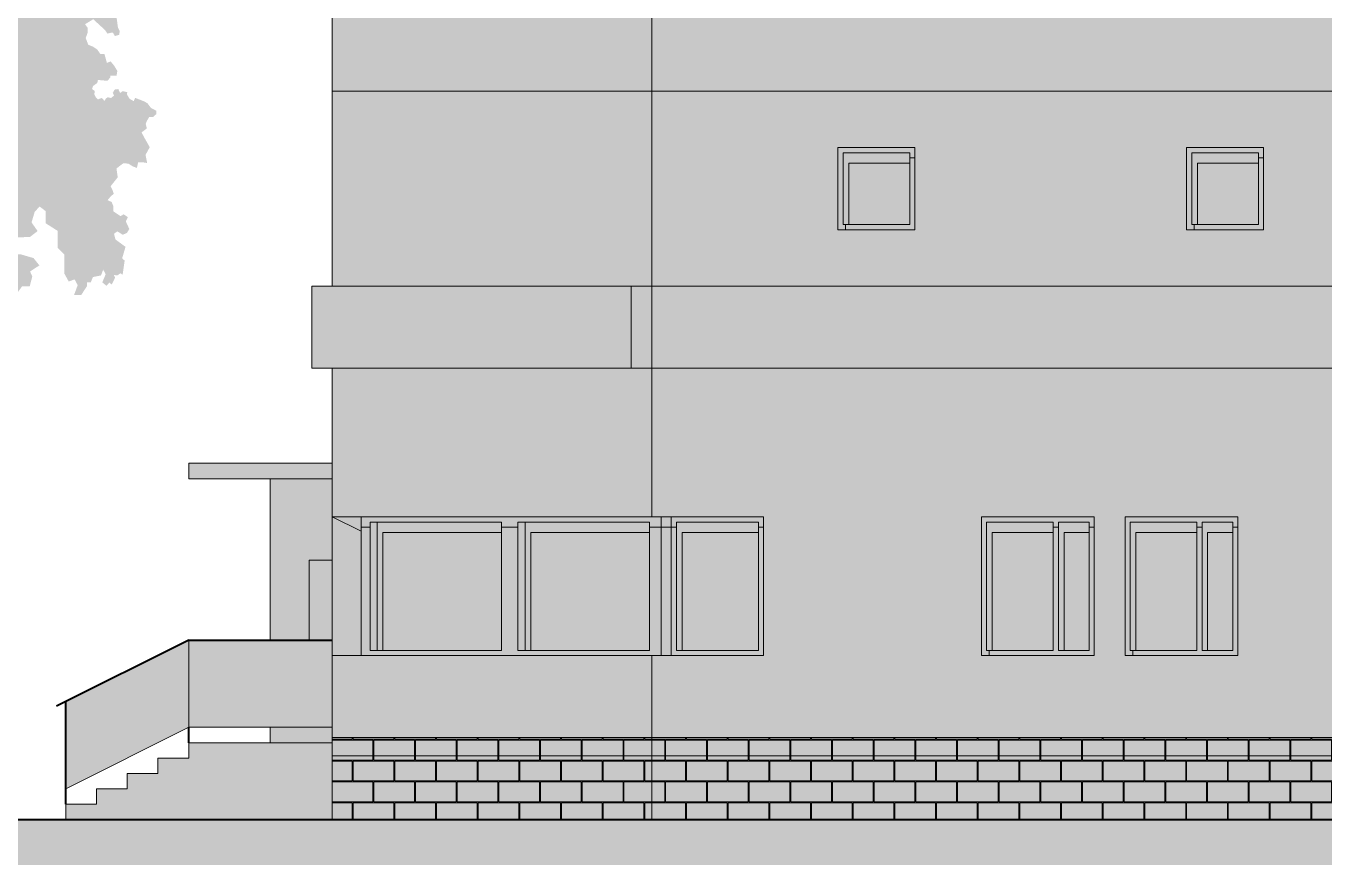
# Model space of a CAD drawing. Header units: millimetres. Extents: x 145836 to 266027, y 108786 to 206069.
# Drawn here: x 153016 to 159345, y 165667 to 169717 of the extents above; entities that cross this region are included whole.
import ezdxf

# ---------------------------------------------------------------- set-up
doc = ezdxf.new("R2010")
doc.units = ezdxf.units.MM
doc.layers.get('0').update_dxf_attribs({"color": 250})
doc.layers.add('hatch1', color=7, linetype='Continuous')
pattern_1 = [(0, (-2666.16, 265905.47), (101.6, 101.6), [198.4375, -4.7625]), (0, (-2767.76, 265910.23), (101.6, 101.6), [198.4375, -4.7625]), (90, (-2666.16, 265905.47), (-101.6, 101.6), [-106.3625, 96.8375]), (90, (-2670.92, 265905.47), (-101.6, 101.6), [-106.3625, 96.8375])]

msp = doc.modelspace()

# ---------------------------------------------------------------- hatches: boundary and pattern name
at = {"lineweight": 20, "true_color": 0x49833f}
h = msp.add_hatch(color=87, dxfattribs=at)
h.paths.add_polyline_path([(153358.8, 170488.5), (153395, 170524.6), (153378.9, 170558.8), (153386.9, 170637), (153403, 170719.3), (153378.9, 170751.4), (153362.8, 170795.5), (153332.7, 170863.8), (153332.7, 170907.9), (153282.5, 170932), (153302.6, 171013), (153301.6, 171018.9), (150104.7, 171018.9), (150100.8, 170928.7), (149846, 170756.2), (149846, 170393.4), (149894.2, 170319.8), (149894.2, 170096.4), (149855.6, 170071.4), (149747.8, 170222.3), (149747.8, 170316), (149637.3, 170293.6), (149578.6, 170345.3), (149578.6, 170440.4), (149512.8, 170549.4), (149472.2, 170465.6), (149498.8, 170364.9), (149498.8, 170317.4), (149421.9, 170369.1), (149292.1, 170263.2), (149240.6, 170162.6), (149240.6, 170073.1), (149287.6, 170021.7), (149343.6, 170095.5), (149415.2, 170061.9), (149415.2, 169988.1), (149383.9, 169950.1), (149383.9, 169862.5), (149455.5, 169808.8), (149536.1, 169875.9), (149560.7, 169820), (149686, 169846.9), (149686, 169797.7), (149627.8, 169735), (149627.8, 169678.5), (149491.3, 169629.3), (149386.1, 169526.4), (149361.4, 169414.2), (149361.4, 169265.1), (149420.1, 169265.1), (149457.6, 169371.7), (149551.7, 169463.4), (149589.7, 169541.7), (149661.3, 169541.7), (149692.7, 169615.5), (149692.7, 169485.8), (149576.3, 169328.7), (149533.4, 169270.8), (149534.9, 169265.1), (149876.6, 169265.1), (149877.1, 169266.1), (149988.2, 169266.1), (150052.7, 169466.5), (150103.5, 169479.9), (150117.7, 169632), (150144.3, 169311.8), (150242.3, 169265.1), (151043, 169265.1), (151057, 169318.3), (151057, 169397.7), (150991.7, 169451.5), (150991.7, 169633), (150940.6, 169681.2), (150940.6, 169934.3), (150872.5, 170103.9), (150830.3, 170209), (150900.6, 170248), (150966.2, 170157.2), (151046.9, 170157.2), (151046.9, 170212.7), (151019.2, 170260.6), (151094.9, 170303.4), (151152.9, 170258.1), (151210.2, 170213.2), (151210.2, 170132), (151161.7, 170113.2), (151143, 170042.2), (151190.1, 170013.4), (151190.1, 169935.6), (151222.1, 169849.3), (151222.1, 169783.5), (151258.1, 169761.6), (151258.1, 169568.2), (151300, 169498.5), (151278.6, 169265.1), (152767.4, 169265.1), (152755.6, 169333.4), (152792.4, 169265.1), (153612.1, 169265.1), (153616.7, 169273.1), (153635.4, 169273.1), (153650.8, 169286.8), (153650.8, 169303.9), (153624.9, 169317.7), (153608.4, 169339.7), (153594.1, 169348.5), (153548.8, 169366.3), (153541.1, 169350.3), (153521.3, 169361.9), (153508.6, 169382.8), (153509.7, 169393.8), (153487.7, 169399.4), (153475, 169390), (153466.2, 169409.3), (153448.5, 169407.1), (153439.2, 169390.5), (153445.8, 169378.4), (153430.9, 169365.8), (153414.9, 169369.1), (153406.1, 169363.6), (153398.4, 169352), (153386.3, 169365.8), (153367, 169359.2), (153356.5, 169369.1), (153349.3, 169384.5), (153351.5, 169399.9), (153338.3, 169409.3), (153342.7, 169424.1), (153363.7, 169439), (153367, 169454.4), (153384.1, 169451.7), (153414.2, 169450.1), (153427.4, 169466.8), (153427.4, 169474.6), (153457.3, 169474.1), (153461.7, 169497.6), (153446, 169523.1), (153428.9, 169544.1), (153410.7, 169536.8), (153398.4, 169581), (153377.9, 169581), (153363.6, 169602.1), (153341.1, 169616.8), (153320, 169625.1), (153307.2, 169657.7), (153316, 169682.1), (153316, 169708.6), (153304.3, 169725.7), (153329.8, 169740.9), (153344, 169749.7), (153402.8, 169695.5), (153412.7, 169679.7), (153430.5, 169683.7), (153440.5, 169683.7), (153449.4, 169667.8), (153470.2, 169673.7), (153473.2, 169690.6), (153464.3, 169710.4), (153449.4, 169818.4), (153404.7, 169866.5), (153391.8, 169911.1), (153408.7, 169940.8), (153383.9, 169954.7), (153343.2, 169942.8), (153297.6, 169963.6), (153276.7, 169991.4), (153232.1, 169998.3), (153211.2, 170028), (153189.4, 170027), (153160.6, 170035), (153109, 170058.1), (153080.5, 170070.8), (153059.6, 170042.6), (153017.2, 170058.1), (152977.7, 170041.2), (152957.9, 170080.7), (152911.4, 170073.6), (152891.6, 170139.9), (152852.1, 170193.5), (152846.4, 170214.6), (152859.1, 170245.7), (152852.1, 170280.9), (152873.2, 170293.6), (152895.8, 170265.4), (152932.5, 170217.5), (152974.9, 170233), (152990.4, 170233), (153007.3, 170193.5), (153049.7, 170211.8), (153062.4, 170194.9), (153083.6, 170168.1), (153116, 170178), (153114.6, 170223.1), (153103.3, 170242.8), (153103.3, 170266.8), (153137.2, 170276.7), (153148.5, 170237.2), (153162.6, 170199.1), (153212, 170199.1), (153209.2, 170166.7), (153209.2, 170142.7), (153248.7, 170135.7), (153265.7, 170145.5), (153247.3, 170193.5), (153230.4, 170230.1), (153247.3, 170262.6), (153254.4, 170295), (153237.4, 170327.5), (153281.2, 170343), (153323.5, 170302.1), (153317.9, 170261.2), (153363.1, 170265.4), (153368.8, 170329.3), (153368.8, 170347.7), (153378.7, 170364.6), (153340.6, 170402.7), (153336.3, 170445)])
h.paths.add_polyline_path([(151962.1, 170368), (151996.9, 170416.3), (151992.4, 170455.7), (152027.3, 170471.4), (152038.6, 170508.5), (152055, 170514.1), (152082, 170483.5), (152067.6, 170444), (152078.4, 170400.8), (152056.8, 170372), (152116.2, 170341.4), (152105.4, 170318.1), (152118, 170298.3), (152146.8, 170287.5), (152143.2, 170258.7), (152150.4, 170233.5), (152173.8, 170217.3), (152161.2, 170186.8), (152152.2, 170165.2), (152170.2, 170145.4), (152195.4, 170134.6), (152191.8, 170096.8), (152215.2, 170084.2), (152227.8, 170055.4), (152227.8, 170035.7), (152258.5, 170059), (152251.3, 170100.4), (152265.7, 170125.6), (152289.1, 170140), (152323.3, 170141.8), (152348.5, 170118.4), (152325.1, 170089.6), (152343.1, 170066.2), (152334.1, 170037.5), (152301.7, 170015.9), (152296.3, 169952.5), (152269.3, 169925.5), (152296.3, 169896.7), (152274.7, 169871.6), (152254.9, 169851.8), (152262.1, 169824.8), (152233.3, 169878.8), (152244.1, 169902.1), (152218.9, 169918.3), (152193.7, 169952.5), (152159.5, 169938.1), (152148.7, 169995.7), (152116.3, 169992.1), (152119.9, 169961.5), (152098.3, 169950.7), (152076.7, 169939.9), (152112.7, 169896.7), (152083.9, 169878.8), (152109, 169801), (152141.5, 169783), (152112.6, 169752.5), (152103.6, 169723.7), (152130.6, 169694.9), (152098.2, 169651.7), (152118, 169615.8), (152087.3, 169548.7), (152058.3, 169544.7), (152047.6, 169585.6), (152043, 169603.5), (152013.8, 169606), (152003.1, 169623.8), (151973.8, 169598), (151980, 169584.7), (151992.5, 169573.1), (151972, 169556.2), (151971.1, 169537.6), (151963, 169475), (151937.2, 169458.1), (151925.9, 169450.7), (151936.3, 169435.8), (151912.3, 169411.8), (151893.6, 169393.2), (151905.2, 169378.1), (151873.1, 169349.6), (151862.5, 169328.3), (151841.1, 169314.1), (151842, 169345.2), (151838.4, 169362.1), (151814.4, 169375.4), (151795.7, 169395.8), (151802.9, 169422.5), (151776.2, 169448.3), (151809.9, 169508.1), (151808.2, 169555.2), (151828.6, 169571.2), (151843.8, 169588.1), (151830.4, 169606.7), (151854.4, 169643.2), (151855.3, 169712.9), (151882.9, 169730.7), (151865.1, 169760.9), (151868.6, 169787.5), (151881.1, 169826.7), (151884.6, 169912.5), (151867.7, 169942.7), (151886.4, 169960.5), (151905.1, 169985.3), (151900.7, 170011.1), (151949.6, 170040.5), (151955.8, 170064.5), (151990.5, 170098.2), (151999.4, 170114.2), (152035.9, 170114.2), (152063.5, 170136.5), (152025.1, 170174.3), (152003.7, 170175.5), (151976.7, 170204.7), (151975.6, 170259.8), (152002.6, 170296), (151966.6, 170343.2)], flags=16)
h.paths.add_polyline_path([(152907.5, 170337.1), (152927.9, 170402.9), (152968.8, 170387), (152968.8, 170434.6), (152921.1, 170455), (152966.5, 170482.2), (153027.8, 170507.1), (153061.8, 170500.3), (153039.1, 170464.1), (152996, 170452.7), (153039.1, 170398.3), (153009.6, 170371.1), (152998.3, 170346.2), (153050.4, 170325.8), (152971, 170312.2), (152932.5, 170359.8)], flags=16)
h.paths.add_polyline_path([(153195.3, 170569.2), (153221.1, 170633.3), (153221.1, 170652.3), (153191.5, 170657.8), (153195.3, 170675.9), (153205.4, 170724), (153193.1, 170752), (153209.9, 170785.6), (153186.3, 170800.2), (153206.1, 170851.8), (153253.6, 170830.1), (153250.2, 170807.7), (153230.1, 170785.3), (153253.6, 170751.7), (153277.1, 170742.7), (153301.8, 170718.1), (153273.8, 170684.5), (153280.5, 170666.6), (153283.9, 170642), (153283.9, 170603.9), (153300.7, 170596), (153302.9, 170570.3), (153283.9, 170550.1), (153257, 170536.7), (153267, 170515.4), (153267, 170498.6), (153252.3, 170497.9), (153236.8, 170515.4), (153211, 170544.5)], flags=16)
msp.add_hatch(color=87, dxfattribs=at).paths.add_polyline_path([(152869.6, 168941.9), (152854.1, 168993.7), (152814.2, 169029.5), (152789.9, 169032), (152802.2, 169083.6), (152784.3, 169108.2), (152784.3, 169145.2), (152798, 169171.2), (152770.3, 169248.5), (152767.4, 169265.1), (151278.6, 169265.1), (151278, 169258.5), (151306, 169194.7), (151279.8, 169008.9), (151292.3, 168934.2), (151284.1, 168765.3), (151307.8, 168710.1), (151307.8, 168576.1), (151331.5, 168498.4), (151317.3, 168437), (151352, 168397.5), (151322.1, 168328.2), (151352, 168293.5), (151415.1, 168332.9), (151465.8, 168334.3), (151504, 168302.3), (151543.7, 168293.8), (151563.2, 168209.7), (151611, 168113.9), (151637.8, 168029.9), (151635.1, 167922.6), (151608.9, 167875), (151608.9, 167744.1), (151636.3, 167710.4), (151690, 167937.4), (151690, 168054.9), (151727.5, 168101), (151727.5, 168153.4), (151779.9, 168200.8), (151887.4, 168182.1), (151863.7, 168116), (151851.4, 168081.8), (151873.6, 168025), (151898.7, 167917.5), (151932.4, 167868.8), (151951.1, 167734.2), (151981, 167734.2), (152010.3, 168000.4), (152040.2, 168032.3), (152010.3, 168231.8), (152050.2, 168231.8), (152222.1, 168152.4), (152268, 168206.2), (152224.1, 168300), (152224.1, 168335.9), (152182.2, 168365.8), (152182.2, 168441.6), (152118.3, 168483.5), (152118.3, 168539.4), (152166.4, 168595.6), (152196.3, 168677.4), (152238.3, 168605.6), (152238.3, 168509.8), (152276.2, 168454), (152276.2, 168402.1), (152334.1, 168342.2), (152335, 168311.2), (152399.9, 168239), (152399.9, 168201.1), (152435, 168184.3), (152467.3, 168258.7), (152502.6, 168268.1), (152513, 168336.7), (152479, 168372.8), (152450.4, 168511.5), (152400.2, 168564.6), (152400.2, 168655.8), (152351, 168758.2), (152397.5, 168803.4), (152469.4, 168777.3), (152448.7, 168719.3), (152500.3, 168680.2), (152492.3, 168615.1), (152535.7, 168551.2), (152601.5, 168581.5), (152622, 168610.5), (152594.5, 168633), (152651.1, 168654), (152701.7, 168607.6), (152760.8, 168607.6), (152760.8, 168573.9), (152728.5, 168562.6), (152718.7, 168517.5), (152810.4, 168474.2), (152810.4, 168436.9), (152870.8, 168436.9), (152852.1, 168396.6), (152900.9, 168372.5), (152961.8, 168399), (152996.5, 168447.4), (153034.1, 168447.4), (153046.9, 168495.8), (153036, 168520.5), (153081.5, 168550.1), (153052.8, 168585.7), (152991.6, 168603.5), (152959.9, 168603.5), (152934.2, 168648.9), (152947.1, 168684.5), (153036.2, 168689.2), (153072.8, 168717.3), (153043.2, 168759.5), (153058.7, 168811.5), (153082.6, 168836.8), (153112.2, 168814.3), (153112.2, 168755.3), (153143.1, 168735.6), (153170.6, 168718.1), (153170.6, 168635.8), (153203.6, 168602.1), (153203.6, 168509.3), (153224.7, 168471.4), (153253, 168481.8), (153268.2, 168453.8), (153250.7, 168406.3), (153285.7, 168406.3), (153313.4, 168448.8), (153313.4, 168467.5), (153332.1, 168467.5), (153342.3, 168493.3), (153382, 168501.2), (153392.4, 168529.4), (153404.6, 168506.8), (153388.1, 168467.3), (153408.5, 168450.4), (153422.3, 168466.1), (153434.1, 168457), (153450.7, 168490.8), (153443.7, 168503.9), (153461.7, 168500.8), (153476, 168511.6), (153487.2, 168504.8), (153497.1, 168573.6), (153484.7, 168584.1), (153501.5, 168640.4), (153452.2, 168676.5), (153445.5, 168704.3), (153461.8, 168715.8), (153487.7, 168699.4), (153508.1, 168708), (153519.8, 168727.6), (153511.2, 168746.4), (153502.8, 168764.7), (153512.8, 168785.5), (153492.4, 168798.9), (153476.7, 168790.2), (153441.5, 168813.7), (153441.5, 168840.4), (153433.6, 168859.2), (153414, 168867.8), (153427.3, 168884.2), (153443.8, 168899.1), (153438.3, 168917.1), (153428.9, 168935.9), (153463.5, 168979.2), (153457.2, 169022.3), (153490.9, 169048.2), (153515.2, 169045.8), (153537.9, 169031.7), (153556.7, 169025.4), (153563, 169052.1), (153588.1, 169052.1), (153606.9, 169048.9), (153599.1, 169088.9), (153619.5, 169126), (153596.8, 169165.9), (153579.6, 169198), (153605.4, 169217.6), (153599.9, 169239.5), (153605.4, 169253.6), (153612.1, 169265.1), (152792.4, 169265.1), (152798.4, 169253.9), (152824.2, 169233.7), (152824.2, 169204.6), (152846.6, 169180), (152846.9, 169140), (152915.9, 169089.4), (152976.2, 169059.8), (152976.2, 169017.1), (152929.2, 169030.4), (152914.4, 169011.5), (152923.6, 168941.2), (152903.2, 168923)])
at = {"lineweight": 13}
for color, points in [(253, [(156974.6, 169124), (156974.6, 168724), (157012, 168724), (157012, 168749), (156999.6, 168749), (156999.6, 169099), (157324.6, 169099), (157324.6, 169074), (157349.6, 169074), (157349.6, 169124)]), (253, [(158674.6, 169124), (158674.6, 168724), (158712, 168724), (158712, 168749), (158699.6, 168749), (158699.6, 169099), (159024.6, 169099), (159024.6, 169074), (159049.6, 169074), (159049.6, 169124)]), (255, [(157349.6, 169074), (157324.6, 169074), (157324.6, 168749), (157012, 168749), (157012, 168724), (157349.6, 168724)]), (255, [(159024.6, 168749), (158712, 168749), (158712, 168724), (159049.6, 168724), (159049.6, 169074), (159024.6, 169074)]), (253, [(154693.5, 167299), (155335.1, 167299), (155335.1, 167274), (155414.4, 167274), (155414.4, 167299), (156056, 167299), (156056, 167274), (156113, 167274), (156113, 167324), (154649.6, 167324), (154649.6, 167274), (154693.5, 167274)]), (255, [(154649.6, 166649), (156113, 166649), (156113, 167274), (156056, 167274), (156056, 166674), (155414.4, 166674), (155414.4, 167274), (155335.1, 167274), (155335.1, 166674), (154693.5, 166674), (154693.5, 167274), (154649.6, 167274)])]:
    msp.add_hatch(color=color, dxfattribs=at).paths.add_polyline_path(points)
at = {"lineweight": 13, "true_color": 0x5c6d75}
for points in [[(157324.6, 169049), (157324.6, 169099), (156999.6, 169099), (156999.6, 168749), (157027, 168749), (157027, 169049)], [(158699.6, 169099), (158699.6, 168749), (158727, 168749), (158727, 169049), (159024.6, 169049), (159024.6, 169099)], [(155335.1, 167249), (155335.1, 167299), (154728.9, 167299), (154728.9, 166674), (154756.3, 166674), (154756.3, 167249)]]:
    msp.add_hatch(color=147, dxfattribs=at).paths.add_polyline_path(points)
at = {"lineweight": 13, "true_color": 0x70858f}
h = msp.add_hatch(color=8, dxfattribs=at)
h.paths.add_polyline_path([(158727, 169049), (158727, 168749), (159024.6, 168749), (159024.6, 169049)])
h.paths.add_polyline_path([(157027, 169049), (157027, 168749), (157324.6, 168749), (157324.6, 169049)])
at = {"lineweight": 13, "true_color": 0x5c5c5c}
msp.add_hatch(color=251, dxfattribs=at).paths.add_polyline_path([(154649.6, 167255.3), (154649.6, 167324), (154509.6, 167324)])
at = {"lineweight": 13, "true_color": 0x787878}
h = msp.add_hatch(color=8, dxfattribs=at)
h.paths.add_polyline_path([(154728.9, 167299), (154693.5, 167299), (154693.5, 166674), (154728.9, 166674)])
h.paths.add_polyline_path([(155449.7, 167299), (155414.4, 167299), (155414.4, 166674), (155449.7, 166674)])
at = {"lineweight": 13, "true_color": 0x5c6d75}
h = msp.add_hatch(color=147, dxfattribs=at)
h.paths.add_polyline_path([(156587.1, 167249), (156587.1, 167299), (156187.1, 167299), (156187.1, 166674), (156214.5, 166674), (156214.5, 167249)])
h.paths.add_polyline_path([(156056, 167249), (156056, 167299), (155449.7, 167299), (155449.7, 166674), (155477.1, 166674), (155477.1, 167249)])
at = {"lineweight": 13}
h = msp.add_hatch(color=253, dxfattribs=at)
h.paths.add_polyline_path([(156113, 167324), (156113, 167274), (156162.1, 167274), (156162.1, 167324)])
h.paths.add_polyline_path([(156187.1, 167299), (156587.1, 167299), (156587.1, 167274), (156612.1, 167274), (156612.1, 167324), (156162.1, 167324), (156162.1, 167274), (156187.1, 167274)])
h = msp.add_hatch(color=255, dxfattribs=at)
h.paths.add_polyline_path([(156187.1, 167274), (156162.1, 167274), (156162.1, 166649), (156612.1, 166649), (156612.1, 167274), (156587.1, 167274), (156587.1, 166674), (156187.1, 166674)])
h.paths.add_polyline_path([(156162.1, 167274), (156113, 167274), (156113, 166649), (156162.1, 166649)])
h = msp.add_hatch(color=253, dxfattribs=at)
h.paths.add_polyline_path([(157674.6, 166649), (157712, 166649), (157712, 166674), (157699.6, 166674), (157699.6, 167299), (158024.6, 167299), (158024.6, 167274), (158049.6, 167274), (158049.6, 167299), (158199.6, 167299), (158199.6, 167274), (158224.6, 167274), (158224.6, 167324), (157674.6, 167324)])
h.paths.add_polyline_path([(158374.6, 166649), (158412, 166649), (158412, 166674), (158399.6, 166674), (158399.6, 167299), (158724.6, 167299), (158724.6, 167274), (158749.6, 167274), (158749.6, 167299), (158899.6, 167299), (158899.6, 167274), (158924.6, 167274), (158924.6, 167324), (158374.6, 167324)])
at = {"lineweight": 13, "true_color": 0x5c6d75}
h = msp.add_hatch(color=147, dxfattribs=at)
h.paths.add_polyline_path([(157699.6, 167299), (157699.6, 166674), (157727, 166674), (157727, 167249), (158024.6, 167249), (158024.6, 167299)])
h.paths.add_polyline_path([(158049.6, 167299), (158049.6, 166674), (158077, 166674), (158077, 167249), (158199.6, 167249), (158199.6, 167299)])
at = {"lineweight": 13}
h = msp.add_hatch(color=255, dxfattribs=at)
h.paths.add_polyline_path([(158199.6, 166674), (158049.6, 166674), (158049.6, 167274), (158024.6, 167274), (158024.6, 166674), (157712, 166674), (157712, 166649), (158224.6, 166649), (158224.6, 167274), (158199.6, 167274)])
h.paths.add_polyline_path([(158924.6, 167274), (158899.6, 167274), (158899.6, 166674), (158749.6, 166674), (158749.6, 167274), (158724.6, 167274), (158724.6, 166674), (158412, 166674), (158412, 166649), (158924.6, 166649)])
at = {"lineweight": 13, "true_color": 0x5c6d75}
h = msp.add_hatch(color=147, dxfattribs=at)
h.paths.add_polyline_path([(158724.6, 167249), (158724.6, 167299), (158399.6, 167299), (158399.6, 166674), (158427, 166674), (158427, 167249)])
h.paths.add_polyline_path([(158899.6, 167249), (158899.6, 167299), (158749.6, 167299), (158749.6, 166674), (158777, 166674), (158777, 167249)])
at = {"lineweight": 13, "true_color": 0x70858f}
h = msp.add_hatch(color=8, dxfattribs=at)
h.paths.add_polyline_path([(154756.3, 167249), (154756.3, 166674), (155335.1, 166674), (155335.1, 167249)])
h.paths.add_polyline_path([(155477.1, 166674), (156056, 166674), (156056, 167249), (155477.1, 167249)])
msp.add_hatch(color=8, dxfattribs=at).paths.add_polyline_path([(156587.1, 167249), (156214.5, 167249), (156214.5, 166674), (156587.1, 166674)])
h = msp.add_hatch(color=8, dxfattribs=at)
h.paths.add_polyline_path([(158724.6, 167249), (158427, 167249), (158427, 166674), (158724.6, 166674)])
h.paths.add_polyline_path([(158777, 166674), (158899.6, 166674), (158899.6, 167249), (158777, 167249)])
h.paths.add_polyline_path([(158199.6, 167249), (158077, 167249), (158077, 166674), (158199.6, 166674)])
h.paths.add_polyline_path([(158024.6, 167249), (157727, 167249), (157727, 166674), (158024.6, 166674)])
at = {"lineweight": 20, "true_color": 0x5c5c5c}
h = msp.add_hatch(color=251, dxfattribs=at)
h.paths.add_polyline_path([(166681.9, 166249), (163197.1, 166249), (163197.1, 166160), (166681.9, 166160)])
h.paths.add_polyline_path([(159552.1, 166249), (156067.2, 166249), (156067.2, 166160), (159552.1, 166160)])
h.paths.add_polyline_path([(156067.2, 166249), (154509.6, 166249), (154509.6, 166160), (156067.2, 166160)])
at = {"lineweight": 13}
h = msp.add_hatch(dxfattribs=at)
h.set_pattern_fill('AR-B816C', color=256, scale=0.5, style=0)
h.set_pattern_definition(pattern_1)
h.paths.add_polyline_path([(154509.6, 166160), (154509.6, 165849), (156067.2, 165849), (156067.2, 166160)])
h.paths.add_polyline_path([(154509.6, 166249), (154509.6, 166160), (156067.2, 166160), (156067.2, 166249)])
h = msp.add_hatch(dxfattribs=at)
h.set_pattern_fill('AR-B816C', color=256, scale=0.5, style=0)
h.set_pattern_definition(pattern_1)
h.paths.add_polyline_path([(156067.2, 166249), (156067.2, 166160), (159552.1, 166160), (159552.1, 166249)])
h.paths.add_polyline_path([(156067.2, 166160), (156067.2, 165849), (159552.1, 165849), (159552.1, 166160)])
at = {"lineweight": 20, "true_color": 0x506b00}
msp.add_hatch(color=66, dxfattribs=at).paths.add_polyline_path([(170681.9, 165849), (145836, 165849), (145836, 160362.3), (170681.9, 160362.3)])
at = {"layer": 'hatch1', "lineweight": 13, "true_color": 0xc98238}
h = msp.add_hatch(color=23, dxfattribs=at)
h.dxf.hatch_style = 1
h.paths.add_polyline_path([(156067.2, 172399), (156067.2, 171974), (156612.1, 171974), (156612.1, 171299), (156067.2, 171299), (156067.2, 170899), (159552.1, 170899), (159552.1, 172399)])
h.paths.add_polyline_path([(158437.1, 171299), (157887.1, 171299), (157887.1, 171974), (158437.1, 171974)], flags=16)
h.paths.add_polyline_path([(158587.1, 171974), (159137.1, 171974), (159137.1, 171299), (158587.1, 171299)], flags=16)
h.paths.add_polyline_path([(158612.1, 171949), (158937.1, 171949), (159112.1, 171949), (159112.1, 171324), (158962.1, 171324), (158612.1, 171324)], flags=0)
h.paths.add_polyline_path([(157762.1, 171974), (157762.1, 171299), (156862.1, 171299), (156862.1, 171974)], flags=16)
h.paths.add_polyline_path([(157737.1, 171949), (157737.1, 171324), (157587.1, 171324), (157237.1, 171324), (156887.1, 171324), (156887.1, 171949), (157212.1, 171949), (157562.1, 171949)], flags=0)
h.paths.add_polyline_path([(156067.2, 170899), (156067.2, 170474), (156612.1, 170474), (156612.1, 169799), (156067.2, 169799), (156067.2, 169399), (159552.1, 169399), (159552.1, 170899)])
h.paths.add_polyline_path([(157762.1, 170474), (157762.1, 169799), (156862.1, 169799), (156862.1, 170474)], flags=16)
h.paths.add_polyline_path([(157887.1, 170474), (158437.1, 170474), (158437.1, 169799), (157887.1, 169799)], flags=16)
h.paths.add_polyline_path([(157737.1, 170449), (157737.1, 169824), (157587.1, 169824), (157237.1, 169824), (156887.1, 169824), (156887.1, 170449), (157212.1, 170449), (157562.1, 170449)], flags=0)
h.paths.add_polyline_path([(157912.1, 170449), (158237.1, 170449), (158412.1, 170449), (158412.1, 169824), (158262.1, 169824), (157912.1, 169824)], flags=0)
h.paths.add_polyline_path([(158587.1, 170474), (159137.1, 170474), (159137.1, 169799), (158587.1, 169799)], flags=16)
h.paths.add_polyline_path([(158612.1, 170449), (158937.1, 170449), (159112.1, 170449), (159112.1, 169824), (158962.1, 169824), (158612.1, 169824)], flags=0)
at = {"layer": 'hatch1', "lineweight": 13, "true_color": 0xd2985b}
h = msp.add_hatch(color=33, dxfattribs=at)
h.dxf.hatch_style = 1
h.paths.add_polyline_path([(154509.6, 170899), (154509.6, 170474), (156067.2, 170474), (156067.2, 170899)])
h.paths.add_polyline_path([(154509.6, 169799), (154509.6, 169399), (156067.2, 169399), (156067.2, 169799)])
h = msp.add_hatch(color=33, dxfattribs=at)
h.dxf.hatch_style = 1
h.paths.add_polyline_path([(156067.2, 168449), (156067.2, 169399), (154509.6, 169399), (154509.6, 168449)])
at = {"layer": 'hatch1', "lineweight": 13, "true_color": 0xc98238}
h = msp.add_hatch(color=23, dxfattribs=at)
h.dxf.hatch_style = 1
h.paths.add_polyline_path([(156067.2, 169399), (156067.2, 168449), (159552.1, 168449), (159552.1, 169399)])
h.paths.add_polyline_path([(157349.6, 169124), (157349.6, 168724), (156974.6, 168724), (156974.6, 169124)], flags=16)
h.paths.add_polyline_path([(157324.6, 169099), (157324.6, 168749), (156999.6, 168749), (156999.6, 169099)], flags=0)
h.paths.add_polyline_path([(158674.6, 169124), (159049.6, 169124), (159049.6, 168724), (158674.6, 168724)], flags=16)
h.paths.add_polyline_path([(158699.6, 169099), (159024.6, 169099), (159024.6, 168749), (158699.6, 168749)], flags=0)
h.paths.add_polyline_path([(156067.2, 168049), (156067.2, 167324), (156612.1, 167324), (156612.1, 166649), (156067.2, 166649), (156067.2, 166249), (159552.1, 166249), (159552.1, 166724), (159552.1, 168049)])
h.paths.add_polyline_path([(157674.6, 167324), (158224.6, 167324), (158224.6, 166649), (157674.6, 166649)], flags=16)
h.paths.add_polyline_path([(157699.6, 167299), (158024.6, 167299), (158024.6, 166674), (157699.6, 166674)], flags=0)
h.paths.add_polyline_path([(158049.6, 167299), (158199.6, 167299), (158199.6, 166674), (158049.6, 166674)], flags=0)
h.paths.add_polyline_path([(158374.6, 167324), (158924.6, 167324), (158924.6, 166649), (158374.6, 166649)], flags=16)
h.paths.add_polyline_path([(158399.6, 167299), (158724.6, 167299), (158724.6, 166674), (158399.6, 166674)], flags=0)
h.paths.add_polyline_path([(158749.6, 167299), (158899.6, 167299), (158899.6, 166674), (158749.6, 166674)], flags=0)
at = {"layer": 'hatch1', "lineweight": 20, "true_color": 0xe1e1df}
msp.add_hatch(color=254, dxfattribs=at).paths.add_polyline_path([(154509.6, 168449), (154409.6, 168449), (154409.6, 168049), (154509.6, 168049), (155967.2, 168049), (155967.2, 168449)])
h = msp.add_hatch(color=254, dxfattribs=at)
h.paths.add_polyline_path([(163097.1, 168449), (160052.1, 168449), (160052.1, 168049), (163097.1, 168049)])
h.paths.add_polyline_path([(159652.1, 168449), (159552.1, 168449), (155967.2, 168449), (155967.2, 168049), (156067.2, 168049), (159652.1, 168049)])
at = {"layer": 'hatch1', "lineweight": 13, "true_color": 0xd2985b}
h = msp.add_hatch(color=33, dxfattribs=at)
h.dxf.hatch_style = 1
h.paths.add_polyline_path([(154509.6, 168049), (154509.6, 167324), (156067.2, 167324), (156067.2, 168049), (155967.2, 168049)])
h.paths.add_polyline_path([(154509.6, 166649), (154509.6, 166249), (156067.2, 166249), (156067.2, 166649)])
at = {"layer": 'hatch1', "lineweight": 20, "true_color": 0xe1e1df}
h = msp.add_hatch(color=254, dxfattribs=at)
h.dxf.hatch_style = 1
h.paths.add_polyline_path([(154509.6, 167585.5), (153809.6, 167585.5), (153809.6, 167510.5), (154509.6, 167510.5)])
at = {"layer": 'hatch1', "lineweight": 20, "true_color": 0x787878}
h = msp.add_hatch(color=8, dxfattribs=at)
h.dxf.hatch_style = 1
h.paths.add_polyline_path([(154396.6, 167112.9), (154509.6, 167112.9), (154509.6, 167510.5), (154207.1, 167510.5), (154207.1, 166724), (154396.6, 166724)])
h.paths.add_polyline_path([(154509.6, 166299), (154207.1, 166299), (154207.1, 166224), (154509.6, 166224)])
at = {"layer": 'hatch1', "lineweight": 13, "true_color": 0x787878}
msp.add_hatch(color=8, dxfattribs=at).paths.add_polyline_path([(154649.6, 167324), (154509.6, 167324), (154509.6, 166649), (154649.6, 166649)])
at = {"layer": 'hatch1', "lineweight": 20}
h = msp.add_hatch(color=255, dxfattribs=at)
h.dxf.hatch_style = 1
h.paths.add_polyline_path([(154509.6, 167112.9), (154396.6, 167112.9), (154396.6, 166724), (154509.6, 166724)])
at = {"layer": 'hatch1', "lineweight": 20, "true_color": 0xf6920e}
h = msp.add_hatch(color=30, dxfattribs=at)
h.dxf.hatch_style = 1
h.paths.add_polyline_path([(154509.6, 166724), (153809.6, 166724), (153809.6, 166299), (154509.6, 166299)])
h.paths.add_polyline_path([(153809.6, 166724), (153209.6, 166424), (153209.6, 165999), (153809.6, 166299)])
at = {"layer": 'hatch1', "lineweight": 20, "true_color": 0x949494}
h = msp.add_hatch(color=252, dxfattribs=at)
h.dxf.hatch_style = 1
h.paths.add_polyline_path([(154509.6, 166224), (153959.6, 166224), (153809.6, 166224), (153809.6, 166149), (153659.6, 166149), (153659.6, 166074), (153509.6, 166074), (153509.6, 165999), (153359.6, 165999), (153359.6, 165924), (153209.6, 165924), (153209.6, 165849), (154509.6, 165849)])
at = {"layer": 'hatch1', "lineweight": 20, "true_color": 0x787878}
h = msp.add_hatch(color=8, dxfattribs=at)
h.paths.add_polyline_path([(166681.9, 166160), (163197.1, 166160), (163197.1, 165849), (166681.9, 165849)])
h.paths.add_polyline_path([(159552.1, 166160), (156067.2, 166160), (156067.2, 165849), (159552.1, 165849)])
h.paths.add_polyline_path([(156067.2, 166160), (154509.6, 166160), (154509.6, 165849), (156067.2, 165849)])

# ---------------------------------------------------------------- linework, layer by layer
at = {"lineweight": 20}
for p, q in [((154509.6, 168449), (154509.6, 201249)), ((156067.2, 167324), (156067.2, 201249)), ((168239.6, 169399), (154509.6, 169399)), ((156974.6, 168749), (156974.6, 169124)), ((156974.6, 169124), (156974.6, 168724)), ((156974.6, 169124), (157349.6, 169124)), ((157349.6, 168724), (157349.6, 169124)), ((158674.6, 168749), (158674.6, 169124)), ((158674.6, 169124), (158674.6, 168724)), ((158674.6, 169124), (159049.6, 169124)), ((159049.6, 168724), (159049.6, 169124)), ((157324.6, 169099), (156999.6, 169099)), ((157324.6, 169099), (156999.6, 169099)), ((156999.6, 169099), (156999.6, 168749)), ((157324.6, 168749), (157324.6, 169099)), ((157349.6, 169099), (157349.6, 168749)), ((159024.6, 169099), (158699.6, 169099)), ((159024.6, 169099), (158699.6, 169099)), ((158699.6, 169099), (158699.6, 168749)), ((159024.6, 168749), (159024.6, 169099)), ((159049.6, 169099), (159049.6, 168749)), ((156974.6, 168724), (157349.6, 168724)), ((157324.6, 168749), (156999.6, 168749)), ((158674.6, 168724), (159049.6, 168724)), ((159024.6, 168749), (158699.6, 168749)), ((154509.6, 168449), (154409.6, 168449)), ((154409.6, 168449), (154409.6, 168049)), ((168239.6, 168449), (154509.6, 168449)), ((156067.2, 168449), (155967.2, 168449)), ((155967.2, 168449), (155967.2, 168049)), ((154509.6, 168049), (154409.6, 168049)), ((168239.6, 168049), (154509.6, 168049)), ((154509.6, 165849), (154509.6, 168049)), ((156067.2, 168049), (155967.2, 168049)), ((154509.6, 167585.5), (153809.6, 167585.5)), ((153809.6, 167585.5), (153809.6, 167510.5)), ((154509.6, 167510.5), (153809.6, 167510.5)), ((154207.1, 167510.5), (154207.1, 166724)), ((156612.1, 167324), (154509.6, 167324)), ((154649.6, 166649), (154649.6, 167324)), ((155335.1, 167299), (154693.5, 167299)), ((154693.5, 166674), (154693.5, 167299)), ((154728.9, 166674), (154728.9, 167299)), ((155335.1, 166674), (155335.1, 167299)), ((156056, 167299), (155414.4, 167299)), ((155414.4, 166674), (155414.4, 167299)), ((155449.7, 166674), (155449.7, 167299)), ((156056, 166674), (156056, 167299)), ((156113, 166649), (156113, 167324)), ((156162.1, 166649), (156162.1, 167324)), ((156587.1, 167299), (156187.1, 167299)), ((156187.1, 167299), (156187.1, 166674)), ((156587.1, 166674), (156587.1, 167299)), ((156612.1, 166649), (156612.1, 167324)), ((157674.6, 167324), (158224.6, 167324)), ((157674.6, 166649), (157674.6, 167324)), ((158024.6, 167299), (157699.6, 167299)), ((158024.6, 167299), (157699.6, 167299)), ((157699.6, 167299), (157699.6, 166674)), ((158024.6, 166674), (158024.6, 167299)), ((158199.6, 167299), (158049.6, 167299)), ((158049.6, 167299), (158049.6, 166674)), ((158199.6, 166674), (158199.6, 167299)), ((158224.6, 166649), (158224.6, 167324)), ((158374.6, 167324), (158924.6, 167324)), ((158374.6, 166649), (158374.6, 167324)), ((158724.6, 167299), (158399.6, 167299)), ((158724.6, 167299), (158399.6, 167299)), ((158399.6, 167299), (158399.6, 166674)), ((158724.6, 166674), (158724.6, 167299)), ((158899.6, 167299), (158749.6, 167299)), ((158749.6, 167299), (158749.6, 166674)), ((158899.6, 166674), (158899.6, 167299)), ((158924.6, 166649), (158924.6, 167324)), ((153809.6, 166299), (153809.6, 166724)), ((154509.6, 166299), (154509.6, 166724)), ((156612.1, 166649), (154509.6, 166649)), ((155335.1, 166674), (154693.5, 166674)), ((156056, 166674), (155414.4, 166674)), ((156067.2, 165849), (156067.2, 166649)), ((156587.1, 166674), (156187.1, 166674)), ((157674.6, 166649), (158224.6, 166649)), ((158024.6, 166674), (157699.6, 166674)), ((158199.6, 166674), (158049.6, 166674)), ((158374.6, 166649), (158924.6, 166649)), ((158724.6, 166674), (158399.6, 166674)), ((158899.6, 166674), (158749.6, 166674)), ((153809.6, 166299), (153209.6, 165999)), ((153809.6, 166299), (154509.6, 166299)), ((154207.1, 166299), (154207.1, 166224)), ((154509.6, 165849), (154509.6, 166299)), ((153809.6, 166224), (153959.6, 166224)), ((153809.6, 166224), (153809.6, 166149)), ((153959.6, 166224), (154509.6, 166224)), ((159552.1, 166249), (154509.6, 166249)), ((153659.6, 166149), (153659.6, 166074)), ((153659.6, 166149), (153809.6, 166149)), ((153509.6, 166074), (153659.6, 166074)), ((153509.6, 166074), (153509.6, 165999)), ((153359.6, 165999), (153509.6, 165999)), ((153359.6, 165999), (153359.6, 165924)), ((153209.6, 165924), (153359.6, 165924)), ((153209.6, 165924), (153209.6, 165849))]:
    msp.add_line(p, q, dxfattribs=at)
at = {"color": 147, "lineweight": 20, "true_color": 0x5c6d75}
for p, q in [((157027, 169049), (157324.6, 169049)), ((157027, 169049), (157027, 168749)), ((158727, 169049), (159024.6, 169049)), ((158727, 169049), (158727, 168749)), ((154756.3, 167249), (154756.3, 166674)), ((155335.1, 167249), (154756.3, 167249)), ((155477.1, 167249), (155477.1, 166674)), ((156056, 167249), (155477.1, 167249)), ((156587.1, 167249), (156214.5, 167249)), ((156214.5, 167249), (156214.5, 166674)), ((158024.6, 167249), (157727, 167249)), ((157727, 167249), (157727, 166674)), ((158199.6, 167249), (158077, 167249)), ((158077, 167249), (158077, 166674)), ((158724.6, 167249), (158427, 167249)), ((158427, 167249), (158427, 166674)), ((158899.6, 167249), (158777, 167249)), ((158777, 167249), (158777, 166674))]:
    msp.add_line(p, q, dxfattribs=at)
at = {"color": 253, "lineweight": 20}
for p, q in [((157324.6, 169074), (157349.6, 169074)), ((159024.6, 169074), (159049.6, 169074)), ((157012, 168749), (157012, 168724)), ((158712, 168749), (158712, 168724)), ((154693.5, 167274), (154649.6, 167274)), ((155414.4, 167274), (155335.1, 167274)), ((156187.1, 167274), (156056, 167274)), ((156612.1, 167274), (156587.1, 167274)), ((158049.6, 167274), (158024.6, 167274)), ((158224.6, 167274), (158199.6, 167274)), ((158749.6, 167274), (158724.6, 167274)), ((158924.6, 167274), (158899.6, 167274)), ((157712, 166674), (157712, 166649)), ((158412, 166674), (158412, 166649))]:
    msp.add_line(p, q, dxfattribs=at)
at = {"lineweight": 9}
for q in [(154509.6, 168049), (168239.6, 165849)]:
    msp.add_line((154509.6, 165849), q, dxfattribs=at)
at = {"color": 251, "lineweight": 13, "true_color": 0x5c5c5c}
msp.add_line((154509.6, 167324), (154649.6, 167255.3), dxfattribs=at)
at = {"color": 252, "lineweight": 20, "true_color": 0x949494}
for q in [(154509.6, 167112.9), (154396.6, 166724)]:
    msp.add_line((154396.6, 167112.9), q, dxfattribs=at)
at = {"lineweight": 40}
for p, q in [((153809.6, 166724), (153165, 166401.7)), ((153809.6, 166724), (154509.6, 166724)), ((153209.6, 165999), (153209.6, 166424)), ((153809.6, 166224), (153809.6, 166299)), ((153209.6, 165924), (153209.6, 165999)), ((145836, 165849), (194954.6, 165849)), ((149836, 165849), (176596.4, 165849))]:
    msp.add_line(p, q, dxfattribs=at)
at = {"color": 251, "lineweight": 20, "true_color": 0x5c5c5c}
msp.add_line((154509.6, 166160), (159552.1, 166160), dxfattribs=at)

doc.saveas('drawing.dxf')
